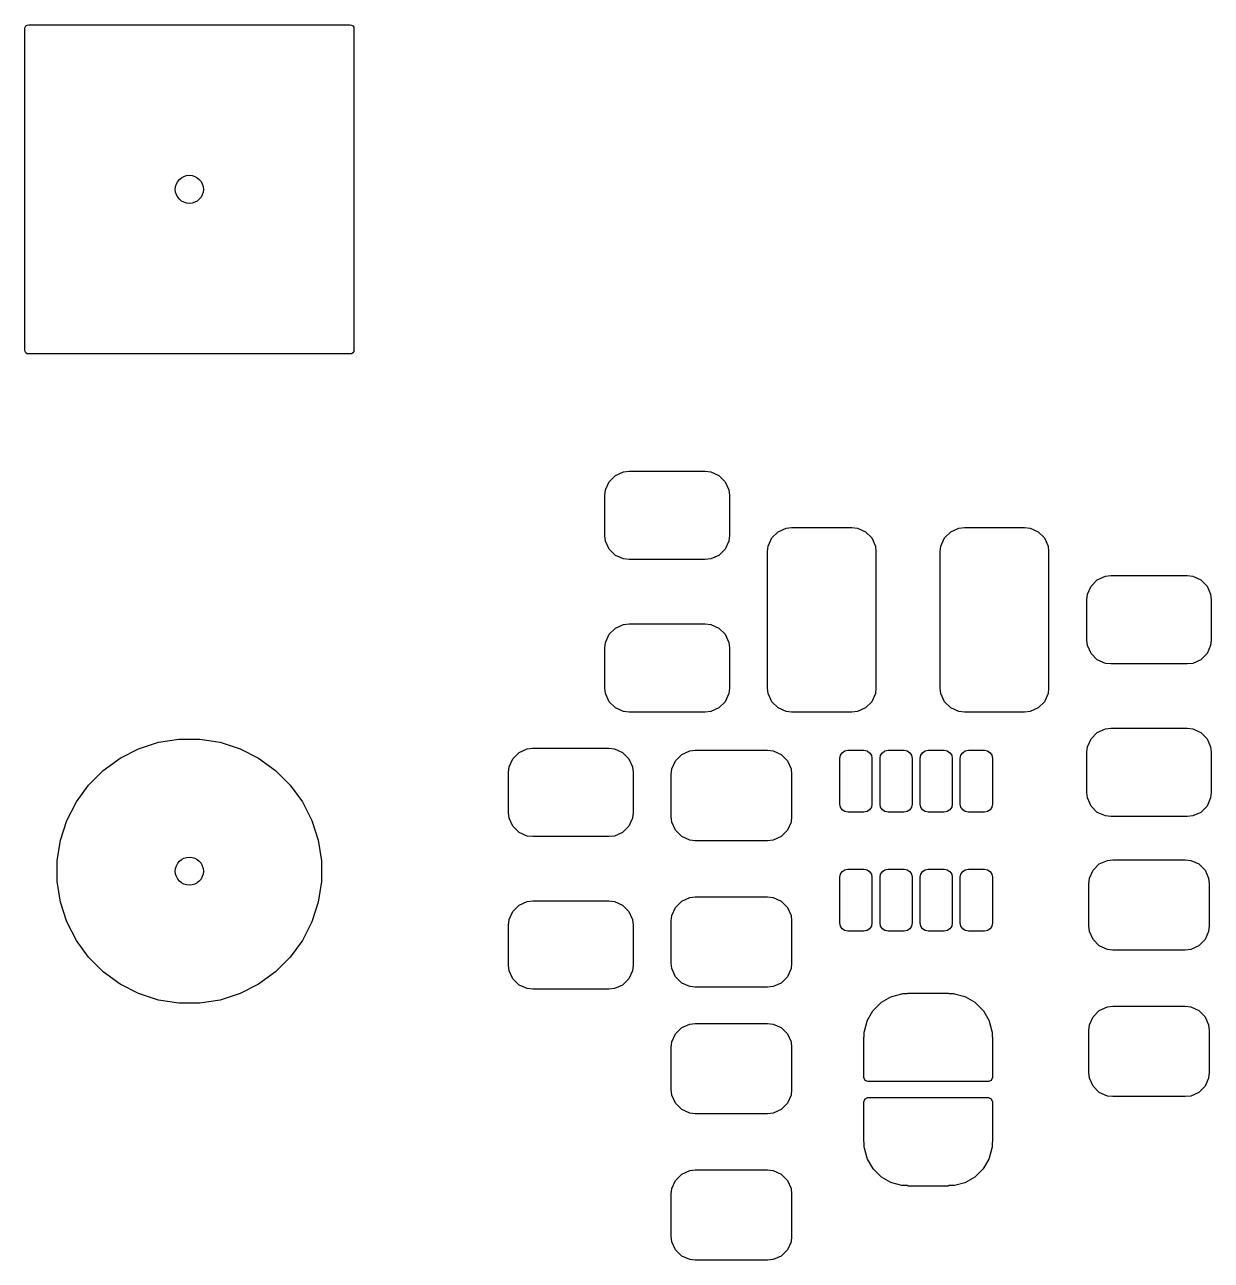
# Model space of a CAD drawing. Header units: inches. Extents: x 0.27 to 5.32, y 0.14 to 3.22.
# Drawn here: x 2.116 to 2.697, y 2.594 to 3.2 of the extents above; entities that cross this region are included whole.
import ezdxf

# ---------------------------------------------------------------- set-up
doc = ezdxf.new("R2010")
doc.units = ezdxf.units.IN
doc.header["$MEASUREMENT"] = 0
doc.layers.add('BLACK', color=250, linetype='CONTINUOUS')

msp = doc.modelspace()

# ---------------------------------------------------------------- linework, layer by layer
at = {"layer": 'BLACK', "linetype": 'CONTINUOUS'}
for p, q in [((2.11559, 3.19787), (2.11574, 3.19863)), ((2.11574, 3.19863), (2.11617, 3.19927)), ((2.11617, 3.19927), (2.11681, 3.19969)), ((2.11681, 3.19969), (2.11756, 3.19984)), ((2.11756, 3.19984), (2.27504, 3.19984)), ((2.27504, 3.19984), (2.27579, 3.19969)), ((2.27579, 3.19969), (2.27643, 3.19927)), ((2.27643, 3.19927), (2.27686, 3.19863)), ((2.27686, 3.19863), (2.27701, 3.19787)), ((2.11559, 3.04039), (2.11559, 3.19787)), ((2.27701, 3.19787), (2.27701, 3.04039)), ((2.11574, 3.03964), (2.11559, 3.04039)), ((2.11617, 3.039), (2.11574, 3.03964)), ((2.11681, 3.03858), (2.11617, 3.039)), ((2.11756, 3.03843), (2.11681, 3.03858)), ((2.27504, 3.03843), (2.11756, 3.03843)), ((2.27579, 3.03858), (2.27504, 3.03843)), ((2.27643, 3.039), (2.27579, 3.03858)), ((2.27686, 3.03964), (2.27643, 3.039)), ((2.27701, 3.04039), (2.27686, 3.03964)), ((2.40518, 2.97888), (2.40915, 2.98063)), ((2.40915, 2.98063), (2.41185, 2.98094)), ((2.41185, 2.98094), (2.44925, 2.98094)), ((2.44925, 2.98094), (2.45196, 2.98063)), ((2.45196, 2.98063), (2.45593, 2.97888)), ((2.40035, 2.97184), (2.40211, 2.97581)), ((2.40211, 2.97581), (2.40518, 2.97888)), ((2.45593, 2.97888), (2.459, 2.97581)), ((2.459, 2.97581), (2.46075, 2.97184)), ((2.40004, 2.96913), (2.40035, 2.97184)), ((2.40004, 2.94945), (2.40004, 2.96913)), ((2.46075, 2.97184), (2.46106, 2.96913)), ((2.46106, 2.96913), (2.46106, 2.94945)), ((2.48183, 2.94825), (2.4849, 2.95132)), ((2.4849, 2.95132), (2.48887, 2.95307)), ((2.48887, 2.95307), (2.49157, 2.95339)), ((2.49157, 2.95339), (2.5211, 2.95339)), ((2.5211, 2.95339), (2.52381, 2.95307)), ((2.52381, 2.95307), (2.52778, 2.95132)), ((2.52778, 2.95132), (2.53085, 2.94825)), ((2.56648, 2.94825), (2.56955, 2.95132)), ((2.56955, 2.95132), (2.57352, 2.95307)), ((2.57352, 2.95307), (2.57622, 2.95339)), ((2.57622, 2.95339), (2.60575, 2.95339)), ((2.60575, 2.95339), (2.60845, 2.95307)), ((2.60845, 2.95307), (2.61242, 2.95132)), ((2.61242, 2.95132), (2.61549, 2.94825)), ((2.40035, 2.94674), (2.40004, 2.94945)), ((2.40211, 2.94277), (2.40035, 2.94674)), ((2.46075, 2.94674), (2.459, 2.94277)), ((2.46106, 2.94945), (2.46075, 2.94674)), ((2.47976, 2.94157), (2.48008, 2.94428)), ((2.48008, 2.94428), (2.48183, 2.94825)), ((2.53085, 2.94825), (2.5326, 2.94428)), ((2.5326, 2.94428), (2.53291, 2.94157)), ((2.56441, 2.94157), (2.56472, 2.94428)), ((2.56472, 2.94428), (2.56648, 2.94825)), ((2.61549, 2.94825), (2.61725, 2.94428)), ((2.61725, 2.94428), (2.61756, 2.94157)), ((2.40518, 2.9397), (2.40211, 2.94277)), ((2.40915, 2.93795), (2.40518, 2.9397)), ((2.41185, 2.93764), (2.40915, 2.93795)), ((2.45196, 2.93795), (2.44925, 2.93764)), ((2.45593, 2.9397), (2.45196, 2.93795)), ((2.459, 2.94277), (2.45593, 2.9397)), ((2.47976, 2.87465), (2.47976, 2.94157)), ((2.53291, 2.94157), (2.53291, 2.87465)), ((2.56441, 2.87465), (2.56441, 2.94157)), ((2.61756, 2.94157), (2.61756, 2.87465)), ((2.44925, 2.93764), (2.41185, 2.93764)), ((2.63833, 2.92463), (2.6414, 2.9277)), ((2.6414, 2.9277), (2.64537, 2.92945)), ((2.64537, 2.92945), (2.64807, 2.92976)), ((2.64807, 2.92976), (2.68547, 2.92976)), ((2.68547, 2.92976), (2.68818, 2.92945)), ((2.68818, 2.92945), (2.69215, 2.9277)), ((2.69215, 2.9277), (2.69522, 2.92463)), ((2.63626, 2.91795), (2.63657, 2.92066)), ((2.63657, 2.92066), (2.63833, 2.92463)), ((2.69522, 2.92463), (2.69697, 2.92066)), ((2.69697, 2.92066), (2.69728, 2.91795)), ((2.63626, 2.89827), (2.63626, 2.91795)), ((2.69728, 2.91795), (2.69728, 2.89827)), ((2.40211, 2.90101), (2.40518, 2.90407)), ((2.40518, 2.90407), (2.40915, 2.90583)), ((2.40915, 2.90583), (2.41185, 2.90614)), ((2.41185, 2.90614), (2.44925, 2.90614)), ((2.44925, 2.90614), (2.45196, 2.90583)), ((2.45196, 2.90583), (2.45593, 2.90407)), ((2.45593, 2.90407), (2.459, 2.90101)), ((2.40004, 2.89433), (2.40035, 2.89703)), ((2.40035, 2.89703), (2.40211, 2.90101)), ((2.459, 2.90101), (2.46075, 2.89703)), ((2.46075, 2.89703), (2.46106, 2.89433)), ((2.63657, 2.89556), (2.63626, 2.89827)), ((2.63833, 2.89159), (2.63657, 2.89556)), ((2.69697, 2.89556), (2.69522, 2.89159)), ((2.69728, 2.89827), (2.69697, 2.89556)), ((2.40004, 2.87465), (2.40004, 2.89433)), ((2.46106, 2.89433), (2.46106, 2.87465)), ((2.6414, 2.88852), (2.63833, 2.89159)), ((2.69522, 2.89159), (2.69215, 2.88852)), ((2.64537, 2.88677), (2.6414, 2.88852)), ((2.64807, 2.88646), (2.64537, 2.88677)), ((2.68547, 2.88646), (2.64807, 2.88646)), ((2.68818, 2.88677), (2.68547, 2.88646)), ((2.69215, 2.88852), (2.68818, 2.88677)), ((2.40035, 2.87194), (2.40004, 2.87465)), ((2.40211, 2.86797), (2.40035, 2.87194)), ((2.46075, 2.87194), (2.459, 2.86797)), ((2.46106, 2.87465), (2.46075, 2.87194)), ((2.48008, 2.87194), (2.47976, 2.87465)), ((2.48183, 2.86797), (2.48008, 2.87194)), ((2.5326, 2.87194), (2.53085, 2.86797)), ((2.53291, 2.87465), (2.5326, 2.87194)), ((2.56472, 2.87194), (2.56441, 2.87465)), ((2.56648, 2.86797), (2.56472, 2.87194)), ((2.61725, 2.87194), (2.61549, 2.86797)), ((2.61756, 2.87465), (2.61725, 2.87194)), ((2.40518, 2.8649), (2.40211, 2.86797)), ((2.459, 2.86797), (2.45593, 2.8649)), ((2.4849, 2.8649), (2.48183, 2.86797)), ((2.53085, 2.86797), (2.52778, 2.8649)), ((2.56955, 2.8649), (2.56648, 2.86797)), ((2.61549, 2.86797), (2.61242, 2.8649)), ((2.40915, 2.86315), (2.40518, 2.8649)), ((2.41185, 2.86283), (2.40915, 2.86315)), ((2.44925, 2.86283), (2.41185, 2.86283)), ((2.45196, 2.86315), (2.44925, 2.86283)), ((2.45593, 2.8649), (2.45196, 2.86315)), ((2.48887, 2.86315), (2.4849, 2.8649)), ((2.49157, 2.86283), (2.48887, 2.86315)), ((2.5211, 2.86283), (2.49157, 2.86283)), ((2.52381, 2.86315), (2.5211, 2.86283)), ((2.52778, 2.8649), (2.52381, 2.86315)), ((2.57352, 2.86315), (2.56955, 2.8649)), ((2.57622, 2.86283), (2.57352, 2.86315)), ((2.60575, 2.86283), (2.57622, 2.86283)), ((2.60845, 2.86315), (2.60575, 2.86283)), ((2.61242, 2.8649), (2.60845, 2.86315)), ((2.63833, 2.84982), (2.6414, 2.85289)), ((2.6414, 2.85289), (2.64537, 2.85465)), ((2.64537, 2.85465), (2.64807, 2.85496)), ((2.64807, 2.85496), (2.68547, 2.85496)), ((2.68547, 2.85496), (2.68818, 2.85465)), ((2.68818, 2.85465), (2.69215, 2.85289)), ((2.69215, 2.85289), (2.69522, 2.84982)), ((2.17144, 2.8449), (2.18113, 2.84805)), ((2.18113, 2.84805), (2.1912, 2.84964)), ((2.1912, 2.84964), (2.2014, 2.84964)), ((2.2014, 2.84964), (2.21146, 2.84805)), ((2.21146, 2.84805), (2.22116, 2.8449)), ((2.63657, 2.84585), (2.63833, 2.84982)), ((2.69522, 2.84982), (2.69697, 2.84585)), ((2.16236, 2.84027), (2.17144, 2.8449)), ((2.22116, 2.8449), (2.23024, 2.84027)), ((2.35486, 2.83998), (2.35793, 2.84305)), ((2.35793, 2.84305), (2.3619, 2.8448)), ((2.3619, 2.8448), (2.36461, 2.84512)), ((2.36461, 2.84512), (2.40201, 2.84512)), ((2.40201, 2.84512), (2.40471, 2.8448)), ((2.40471, 2.8448), (2.40868, 2.84305)), ((2.40868, 2.84305), (2.41175, 2.83998)), ((2.43459, 2.839), (2.43766, 2.84207)), ((2.43766, 2.84207), (2.44163, 2.84382)), ((2.44163, 2.84382), (2.44433, 2.84413)), ((2.44433, 2.84413), (2.47976, 2.84413)), ((2.47976, 2.84413), (2.48247, 2.84382)), ((2.48247, 2.84382), (2.48644, 2.84207)), ((2.48644, 2.84207), (2.48951, 2.839)), ((2.5152, 2.8402), (2.5155, 2.8417)), ((2.5155, 2.8417), (2.51635, 2.84298)), ((2.51635, 2.84298), (2.51763, 2.84383)), ((2.51763, 2.84383), (2.51913, 2.84413)), ((2.51913, 2.84413), (2.52701, 2.84413)), ((2.52701, 2.84413), (2.52851, 2.84383)), ((2.52851, 2.84383), (2.52979, 2.84298)), ((2.52979, 2.84298), (2.53065, 2.8417)), ((2.53065, 2.8417), (2.53094, 2.8402)), ((2.53488, 2.8402), (2.53518, 2.8417)), ((2.53518, 2.8417), (2.53604, 2.84298)), ((2.53604, 2.84298), (2.53731, 2.84383)), ((2.53731, 2.84383), (2.53882, 2.84413)), ((2.53882, 2.84413), (2.54669, 2.84413)), ((2.54669, 2.84413), (2.5482, 2.84383)), ((2.5482, 2.84383), (2.54948, 2.84298)), ((2.54948, 2.84298), (2.55033, 2.8417)), ((2.55033, 2.8417), (2.55063, 2.8402)), ((2.55457, 2.8402), (2.55487, 2.8417)), ((2.55487, 2.8417), (2.55572, 2.84298)), ((2.55572, 2.84298), (2.557, 2.84383)), ((2.557, 2.84383), (2.5585, 2.84413)), ((2.5585, 2.84413), (2.56638, 2.84413)), ((2.56638, 2.84413), (2.56788, 2.84383)), ((2.56788, 2.84383), (2.56916, 2.84298)), ((2.56916, 2.84298), (2.57002, 2.8417)), ((2.57002, 2.8417), (2.57031, 2.8402)), ((2.57425, 2.8402), (2.57455, 2.8417)), ((2.57455, 2.8417), (2.57541, 2.84298)), ((2.57541, 2.84298), (2.57668, 2.84383)), ((2.57668, 2.84383), (2.57819, 2.84413)), ((2.57819, 2.84413), (2.58606, 2.84413)), ((2.58606, 2.84413), (2.58757, 2.84383)), ((2.58757, 2.84383), (2.58885, 2.84298)), ((2.58885, 2.84298), (2.5897, 2.8417)), ((2.5897, 2.8417), (2.59, 2.8402)), ((2.63626, 2.84315), (2.63657, 2.84585)), ((2.63626, 2.82346), (2.63626, 2.84315)), ((2.69697, 2.84585), (2.69728, 2.84315)), ((2.69728, 2.84315), (2.69728, 2.82346)), ((2.15411, 2.83428), (2.16236, 2.84027)), ((2.23024, 2.84027), (2.23849, 2.83428)), ((2.3528, 2.83331), (2.35311, 2.83601)), ((2.35311, 2.83601), (2.35486, 2.83998)), ((2.41175, 2.83998), (2.41351, 2.83601)), ((2.41351, 2.83601), (2.41382, 2.83331)), ((2.43252, 2.83232), (2.43283, 2.83503)), ((2.43283, 2.83503), (2.43459, 2.839)), ((2.48951, 2.839), (2.49126, 2.83503)), ((2.49126, 2.83503), (2.49157, 2.83232)), ((2.5152, 2.81776), (2.5152, 2.8402)), ((2.53094, 2.8402), (2.53094, 2.81776)), ((2.53488, 2.81776), (2.53488, 2.8402)), ((2.55063, 2.8402), (2.55063, 2.81776)), ((2.55457, 2.81776), (2.55457, 2.8402)), ((2.57031, 2.8402), (2.57031, 2.81776)), ((2.57425, 2.81776), (2.57425, 2.8402)), ((2.59, 2.8402), (2.59, 2.81776)), ((2.1469, 2.82707), (2.15411, 2.83428)), ((2.23849, 2.83428), (2.2457, 2.82707)), ((2.3528, 2.81362), (2.3528, 2.83331)), ((2.41382, 2.83331), (2.41382, 2.81362)), ((2.43252, 2.81165), (2.43252, 2.83232)), ((2.49157, 2.83232), (2.49157, 2.81165)), ((2.14091, 2.81882), (2.1469, 2.82707)), ((2.2457, 2.82707), (2.25169, 2.81882)), ((2.63657, 2.82076), (2.63626, 2.82346)), ((2.69728, 2.82346), (2.69697, 2.82076)), ((2.13628, 2.80974), (2.14091, 2.81882)), ((2.25169, 2.81882), (2.25631, 2.80974)), ((2.5155, 2.81625), (2.5152, 2.81776)), ((2.53094, 2.81776), (2.53065, 2.81625)), ((2.53518, 2.81625), (2.53488, 2.81776)), ((2.55063, 2.81776), (2.55033, 2.81625)), ((2.55487, 2.81625), (2.55457, 2.81776)), ((2.57031, 2.81776), (2.57002, 2.81625)), ((2.57455, 2.81625), (2.57425, 2.81776)), ((2.59, 2.81776), (2.5897, 2.81625)), ((2.63833, 2.81679), (2.63657, 2.82076)), ((2.6414, 2.81372), (2.63833, 2.81679)), ((2.69522, 2.81679), (2.69215, 2.81372)), ((2.69697, 2.82076), (2.69522, 2.81679)), ((2.35311, 2.81092), (2.3528, 2.81362)), ((2.35486, 2.80695), (2.35311, 2.81092)), ((2.41351, 2.81092), (2.41175, 2.80695)), ((2.41382, 2.81362), (2.41351, 2.81092)), ((2.43283, 2.80895), (2.43252, 2.81165)), ((2.49157, 2.81165), (2.49126, 2.80895)), ((2.51635, 2.81497), (2.5155, 2.81625)), ((2.51763, 2.81412), (2.51635, 2.81497)), ((2.51913, 2.81382), (2.51763, 2.81412)), ((2.52701, 2.81382), (2.51913, 2.81382)), ((2.52851, 2.81412), (2.52701, 2.81382)), ((2.52979, 2.81497), (2.52851, 2.81412)), ((2.53065, 2.81625), (2.52979, 2.81497)), ((2.53604, 2.81497), (2.53518, 2.81625)), ((2.53731, 2.81412), (2.53604, 2.81497)), ((2.53882, 2.81382), (2.53731, 2.81412)), ((2.54669, 2.81382), (2.53882, 2.81382)), ((2.5482, 2.81412), (2.54669, 2.81382)), ((2.54948, 2.81497), (2.5482, 2.81412)), ((2.55033, 2.81625), (2.54948, 2.81497)), ((2.55572, 2.81497), (2.55487, 2.81625)), ((2.557, 2.81412), (2.55572, 2.81497)), ((2.5585, 2.81382), (2.557, 2.81412)), ((2.56638, 2.81382), (2.5585, 2.81382)), ((2.56788, 2.81412), (2.56638, 2.81382)), ((2.56916, 2.81497), (2.56788, 2.81412)), ((2.57002, 2.81625), (2.56916, 2.81497)), ((2.57541, 2.81497), (2.57455, 2.81625)), ((2.57668, 2.81412), (2.57541, 2.81497)), ((2.57819, 2.81382), (2.57668, 2.81412)), ((2.58606, 2.81382), (2.57819, 2.81382)), ((2.58757, 2.81412), (2.58606, 2.81382)), ((2.58885, 2.81497), (2.58757, 2.81412)), ((2.5897, 2.81625), (2.58885, 2.81497)), ((2.64537, 2.81197), (2.6414, 2.81372)), ((2.64807, 2.81165), (2.64537, 2.81197)), ((2.68547, 2.81165), (2.64807, 2.81165)), ((2.68818, 2.81197), (2.68547, 2.81165)), ((2.69215, 2.81372), (2.68818, 2.81197)), ((2.13313, 2.80005), (2.13628, 2.80974)), ((2.25631, 2.80974), (2.25946, 2.80005)), ((2.35793, 2.80388), (2.35486, 2.80695)), ((2.41175, 2.80695), (2.40868, 2.80388)), ((2.43459, 2.80498), (2.43283, 2.80895)), ((2.43766, 2.80191), (2.43459, 2.80498)), ((2.48951, 2.80498), (2.48644, 2.80191)), ((2.49126, 2.80895), (2.48951, 2.80498)), ((2.13154, 2.78998), (2.13313, 2.80005)), ((2.25946, 2.80005), (2.26106, 2.78998)), ((2.3619, 2.80212), (2.35793, 2.80388)), ((2.36461, 2.80181), (2.3619, 2.80212)), ((2.40201, 2.80181), (2.36461, 2.80181)), ((2.40471, 2.80212), (2.40201, 2.80181)), ((2.40868, 2.80388), (2.40471, 2.80212)), ((2.44163, 2.80016), (2.43766, 2.80191)), ((2.44433, 2.79984), (2.44163, 2.80016)), ((2.47976, 2.79984), (2.44433, 2.79984)), ((2.48247, 2.80016), (2.47976, 2.79984)), ((2.48644, 2.80191), (2.48247, 2.80016)), ((2.13154, 2.77979), (2.13154, 2.78998)), ((2.26106, 2.78998), (2.26106, 2.77979)), ((2.63931, 2.78536), (2.64238, 2.78843)), ((2.64238, 2.78843), (2.64635, 2.79018)), ((2.64635, 2.79018), (2.64906, 2.79049)), ((2.64906, 2.79049), (2.68449, 2.79049)), ((2.68449, 2.79049), (2.68719, 2.79018)), ((2.68719, 2.79018), (2.69116, 2.78843)), ((2.69116, 2.78843), (2.69423, 2.78536)), ((2.5152, 2.78193), (2.5155, 2.78344)), ((2.5152, 2.75949), (2.5152, 2.78193)), ((2.5155, 2.78344), (2.51635, 2.78471)), ((2.51635, 2.78471), (2.51763, 2.78557)), ((2.51763, 2.78557), (2.51913, 2.78587)), ((2.51913, 2.78587), (2.52701, 2.78587)), ((2.52701, 2.78587), (2.52851, 2.78557)), ((2.52851, 2.78557), (2.52979, 2.78471)), ((2.52979, 2.78471), (2.53065, 2.78344)), ((2.53065, 2.78344), (2.53094, 2.78193)), ((2.53094, 2.78193), (2.53094, 2.75949)), ((2.53488, 2.78193), (2.53518, 2.78344)), ((2.53488, 2.75949), (2.53488, 2.78193)), ((2.53518, 2.78344), (2.53604, 2.78471)), ((2.53604, 2.78471), (2.53731, 2.78557)), ((2.53731, 2.78557), (2.53882, 2.78587)), ((2.53882, 2.78587), (2.54669, 2.78587)), ((2.54669, 2.78587), (2.5482, 2.78557)), ((2.5482, 2.78557), (2.54948, 2.78471)), ((2.54948, 2.78471), (2.55033, 2.78344)), ((2.55033, 2.78344), (2.55063, 2.78193)), ((2.55063, 2.78193), (2.55063, 2.75949)), ((2.55457, 2.78193), (2.55487, 2.78344)), ((2.55457, 2.75949), (2.55457, 2.78193)), ((2.55487, 2.78344), (2.55572, 2.78471)), ((2.55572, 2.78471), (2.557, 2.78557)), ((2.557, 2.78557), (2.5585, 2.78587)), ((2.5585, 2.78587), (2.56638, 2.78587)), ((2.56638, 2.78587), (2.56788, 2.78557)), ((2.56788, 2.78557), (2.56916, 2.78471)), ((2.56916, 2.78471), (2.57002, 2.78344)), ((2.57002, 2.78344), (2.57031, 2.78193)), ((2.57031, 2.78193), (2.57031, 2.75949)), ((2.57425, 2.78193), (2.57455, 2.78344)), ((2.57425, 2.75949), (2.57425, 2.78193)), ((2.57455, 2.78344), (2.57541, 2.78471)), ((2.57541, 2.78471), (2.57668, 2.78557)), ((2.57668, 2.78557), (2.57819, 2.78587)), ((2.57819, 2.78587), (2.58606, 2.78587)), ((2.58606, 2.78587), (2.58757, 2.78557)), ((2.58757, 2.78557), (2.58885, 2.78471)), ((2.58885, 2.78471), (2.5897, 2.78344)), ((2.5897, 2.78344), (2.59, 2.78193)), ((2.59, 2.78193), (2.59, 2.75949)), ((2.63724, 2.77868), (2.63756, 2.78139)), ((2.63756, 2.78139), (2.63931, 2.78536)), ((2.69423, 2.78536), (2.69599, 2.78139)), ((2.69599, 2.78139), (2.6963, 2.77868)), ((2.13313, 2.76972), (2.13154, 2.77979)), ((2.26106, 2.77979), (2.25946, 2.76972)), ((2.63724, 2.75801), (2.63724, 2.77868)), ((2.6963, 2.77868), (2.6963, 2.75801)), ((2.13628, 2.76002), (2.13313, 2.76972)), ((2.25946, 2.76972), (2.25631, 2.76002)), ((2.35486, 2.76518), (2.35793, 2.76825)), ((2.35793, 2.76825), (2.3619, 2.77)), ((2.3619, 2.77), (2.36461, 2.77031)), ((2.36461, 2.77031), (2.40201, 2.77031)), ((2.40201, 2.77031), (2.40471, 2.77)), ((2.40471, 2.77), (2.40868, 2.76825)), ((2.40868, 2.76825), (2.41175, 2.76518)), ((2.43459, 2.76715), (2.43766, 2.77022)), ((2.43766, 2.77022), (2.44163, 2.77197)), ((2.44163, 2.77197), (2.44433, 2.77228)), ((2.44433, 2.77228), (2.47976, 2.77228)), ((2.47976, 2.77228), (2.48247, 2.77197)), ((2.48247, 2.77197), (2.48644, 2.77022)), ((2.48644, 2.77022), (2.48951, 2.76715)), ((2.35311, 2.76121), (2.35486, 2.76518)), ((2.41175, 2.76518), (2.41351, 2.76121)), ((2.43252, 2.76047), (2.43283, 2.76318)), ((2.43283, 2.76318), (2.43459, 2.76715)), ((2.48951, 2.76715), (2.49126, 2.76318)), ((2.49126, 2.76318), (2.49157, 2.76047)), ((2.14091, 2.75094), (2.13628, 2.76002)), ((2.25631, 2.76002), (2.25169, 2.75094)), ((2.3528, 2.7585), (2.35311, 2.76121)), ((2.3528, 2.73882), (2.3528, 2.7585)), ((2.41351, 2.76121), (2.41382, 2.7585)), ((2.41382, 2.7585), (2.41382, 2.73882)), ((2.43252, 2.7398), (2.43252, 2.76047)), ((2.49157, 2.76047), (2.49157, 2.7398)), ((2.5155, 2.75798), (2.5152, 2.75949)), ((2.51635, 2.7567), (2.5155, 2.75798)), ((2.51763, 2.75585), (2.51635, 2.7567)), ((2.52979, 2.7567), (2.52851, 2.75585)), ((2.53065, 2.75798), (2.52979, 2.7567)), ((2.53094, 2.75949), (2.53065, 2.75798)), ((2.53518, 2.75798), (2.53488, 2.75949)), ((2.53604, 2.7567), (2.53518, 2.75798)), ((2.53731, 2.75585), (2.53604, 2.7567)), ((2.54948, 2.7567), (2.5482, 2.75585)), ((2.55033, 2.75798), (2.54948, 2.7567)), ((2.55063, 2.75949), (2.55033, 2.75798)), ((2.55487, 2.75798), (2.55457, 2.75949)), ((2.55572, 2.7567), (2.55487, 2.75798)), ((2.557, 2.75585), (2.55572, 2.7567)), ((2.56916, 2.7567), (2.56788, 2.75585)), ((2.57002, 2.75798), (2.56916, 2.7567)), ((2.57031, 2.75949), (2.57002, 2.75798)), ((2.57455, 2.75798), (2.57425, 2.75949)), ((2.57541, 2.7567), (2.57455, 2.75798)), ((2.57668, 2.75585), (2.57541, 2.7567)), ((2.58885, 2.7567), (2.58757, 2.75585)), ((2.5897, 2.75798), (2.58885, 2.7567)), ((2.59, 2.75949), (2.5897, 2.75798)), ((2.63756, 2.75531), (2.63724, 2.75801)), ((2.6963, 2.75801), (2.69599, 2.75531)), ((2.1469, 2.74269), (2.14091, 2.75094)), ((2.25169, 2.75094), (2.2457, 2.74269)), ((2.51913, 2.75555), (2.51763, 2.75585)), ((2.52701, 2.75555), (2.51913, 2.75555)), ((2.52851, 2.75585), (2.52701, 2.75555)), ((2.53882, 2.75555), (2.53731, 2.75585)), ((2.54669, 2.75555), (2.53882, 2.75555)), ((2.5482, 2.75585), (2.54669, 2.75555)), ((2.5585, 2.75555), (2.557, 2.75585)), ((2.56638, 2.75555), (2.5585, 2.75555)), ((2.56788, 2.75585), (2.56638, 2.75555)), ((2.57819, 2.75555), (2.57668, 2.75585)), ((2.58606, 2.75555), (2.57819, 2.75555)), ((2.58757, 2.75585), (2.58606, 2.75555)), ((2.63931, 2.75134), (2.63756, 2.75531)), ((2.64238, 2.74827), (2.63931, 2.75134)), ((2.69423, 2.75134), (2.69116, 2.74827)), ((2.69599, 2.75531), (2.69423, 2.75134)), ((2.64635, 2.74651), (2.64238, 2.74827)), ((2.64906, 2.7462), (2.64635, 2.74651)), ((2.68449, 2.7462), (2.64906, 2.7462)), ((2.68719, 2.74651), (2.68449, 2.7462)), ((2.69116, 2.74827), (2.68719, 2.74651)), ((2.15411, 2.73549), (2.1469, 2.74269)), ((2.2457, 2.74269), (2.23849, 2.73549)), ((2.35311, 2.73611), (2.3528, 2.73882)), ((2.41382, 2.73882), (2.41351, 2.73611)), ((2.43283, 2.7371), (2.43252, 2.7398)), ((2.49157, 2.7398), (2.49126, 2.7371)), ((2.16236, 2.72949), (2.15411, 2.73549)), ((2.23849, 2.73549), (2.23024, 2.72949)), ((2.35486, 2.73214), (2.35311, 2.73611)), ((2.35793, 2.72907), (2.35486, 2.73214)), ((2.41175, 2.73214), (2.40868, 2.72907)), ((2.41351, 2.73611), (2.41175, 2.73214)), ((2.43459, 2.73313), (2.43283, 2.7371)), ((2.43766, 2.73006), (2.43459, 2.73313)), ((2.48951, 2.73313), (2.48644, 2.73006)), ((2.49126, 2.7371), (2.48951, 2.73313)), ((2.17144, 2.72487), (2.16236, 2.72949)), ((2.23024, 2.72949), (2.22116, 2.72487)), ((2.3619, 2.72732), (2.35793, 2.72907)), ((2.36461, 2.72701), (2.3619, 2.72732)), ((2.40201, 2.72701), (2.36461, 2.72701)), ((2.40471, 2.72732), (2.40201, 2.72701)), ((2.40868, 2.72907), (2.40471, 2.72732)), ((2.44163, 2.72831), (2.43766, 2.73006)), ((2.44433, 2.72799), (2.44163, 2.72831)), ((2.47976, 2.72799), (2.44433, 2.72799)), ((2.48247, 2.72831), (2.47976, 2.72799)), ((2.48644, 2.73006), (2.48247, 2.72831)), ((2.18113, 2.72172), (2.17144, 2.72487)), ((2.1912, 2.72012), (2.18113, 2.72172)), ((2.2014, 2.72012), (2.1912, 2.72012)), ((2.21146, 2.72172), (2.2014, 2.72012)), ((2.22116, 2.72487), (2.21146, 2.72172)), ((2.53165, 2.71676), (2.53529, 2.72039)), ((2.53529, 2.72039), (2.53569, 2.72071)), ((2.53569, 2.72071), (2.54014, 2.72328)), ((2.54014, 2.72328), (2.54062, 2.72347)), ((2.54062, 2.72347), (2.54558, 2.7248)), ((2.54558, 2.7248), (2.54609, 2.72487)), ((2.54609, 2.72487), (2.54825, 2.72487)), ((2.54825, 2.72487), (2.54866, 2.72504)), ((2.54866, 2.72504), (2.56835, 2.72504)), ((2.56835, 2.72504), (2.56875, 2.72487)), ((2.56875, 2.72487), (2.57092, 2.72487)), ((2.57092, 2.72487), (2.57143, 2.7248)), ((2.57143, 2.7248), (2.57639, 2.72347)), ((2.57639, 2.72347), (2.57686, 2.72328)), ((2.57686, 2.72328), (2.58131, 2.72071)), ((2.58131, 2.72071), (2.58172, 2.72039)), ((2.58172, 2.72039), (2.58536, 2.71676)), ((2.52877, 2.7119), (2.53134, 2.71635)), ((2.53134, 2.71635), (2.53165, 2.71676)), ((2.58536, 2.71676), (2.58567, 2.71635)), ((2.58567, 2.71635), (2.58824, 2.7119)), ((2.63931, 2.71351), (2.64238, 2.71657)), ((2.64238, 2.71657), (2.64635, 2.71833)), ((2.64635, 2.71833), (2.64906, 2.71864)), ((2.64906, 2.71864), (2.68449, 2.71864)), ((2.68449, 2.71864), (2.68719, 2.71833)), ((2.68719, 2.71833), (2.69116, 2.71657)), ((2.69116, 2.71657), (2.69423, 2.71351)), ((2.43459, 2.70514), (2.43766, 2.70821)), ((2.43766, 2.70821), (2.44163, 2.70996)), ((2.44163, 2.70996), (2.44433, 2.71028)), ((2.44433, 2.71028), (2.47976, 2.71028)), ((2.47976, 2.71028), (2.48247, 2.70996)), ((2.48247, 2.70996), (2.48644, 2.70821)), ((2.48644, 2.70821), (2.48951, 2.70514)), ((2.52724, 2.70646), (2.52857, 2.71143)), ((2.52857, 2.71143), (2.52877, 2.7119)), ((2.58824, 2.7119), (2.58843, 2.71143)), ((2.58843, 2.71143), (2.58976, 2.70646)), ((2.63724, 2.70683), (2.63756, 2.70953)), ((2.63756, 2.70953), (2.63931, 2.71351)), ((2.69423, 2.71351), (2.69599, 2.70953)), ((2.69599, 2.70953), (2.6963, 2.70683)), ((2.43283, 2.70117), (2.43459, 2.70514)), ((2.48951, 2.70514), (2.49126, 2.70117)), ((2.52701, 2.70339), (2.52718, 2.70379)), ((2.52701, 2.6837), (2.52701, 2.70339)), ((2.52718, 2.70596), (2.52724, 2.70646)), ((2.52718, 2.70379), (2.52718, 2.70596)), ((2.58976, 2.70646), (2.58983, 2.70596)), ((2.58983, 2.70596), (2.58983, 2.70379)), ((2.58983, 2.70379), (2.59, 2.70339)), ((2.59, 2.70339), (2.59, 2.6837)), ((2.63724, 2.68616), (2.63724, 2.70683)), ((2.6963, 2.70683), (2.6963, 2.68616)), ((2.43252, 2.69846), (2.43283, 2.70117)), ((2.43252, 2.6778), (2.43252, 2.69846)), ((2.49126, 2.70117), (2.49157, 2.69846)), ((2.49157, 2.69846), (2.49157, 2.6778)), ((2.52758, 2.68231), (2.52701, 2.6837)), ((2.59, 2.6837), (2.58942, 2.68231)), ((2.63756, 2.68346), (2.63724, 2.68616)), ((2.63931, 2.67949), (2.63756, 2.68346)), ((2.69599, 2.68346), (2.69423, 2.67949)), ((2.6963, 2.68616), (2.69599, 2.68346)), ((2.43283, 2.67509), (2.43252, 2.6778)), ((2.49157, 2.6778), (2.49126, 2.67509)), ((2.52898, 2.68173), (2.52758, 2.68231)), ((2.58803, 2.68173), (2.52898, 2.68173)), ((2.58942, 2.68231), (2.58803, 2.68173)), ((2.64238, 2.67642), (2.63931, 2.67949)), ((2.69423, 2.67949), (2.69116, 2.67642)), ((2.43459, 2.67112), (2.43283, 2.67509)), ((2.49126, 2.67509), (2.48951, 2.67112)), ((2.52701, 2.67189), (2.52758, 2.67328)), ((2.52701, 2.6522), (2.52701, 2.67189)), ((2.52758, 2.67328), (2.52898, 2.67386)), ((2.52898, 2.67386), (2.58803, 2.67386)), ((2.58803, 2.67386), (2.58942, 2.67328)), ((2.58942, 2.67328), (2.59, 2.67189)), ((2.59, 2.67189), (2.59, 2.6522)), ((2.64635, 2.67466), (2.64238, 2.67642)), ((2.64906, 2.67435), (2.64635, 2.67466)), ((2.68449, 2.67435), (2.64906, 2.67435)), ((2.68719, 2.67466), (2.68449, 2.67435)), ((2.69116, 2.67642), (2.68719, 2.67466)), ((2.43766, 2.66805), (2.43459, 2.67112)), ((2.44163, 2.6663), (2.43766, 2.66805)), ((2.44433, 2.66598), (2.44163, 2.6663)), ((2.47976, 2.66598), (2.44433, 2.66598)), ((2.48247, 2.6663), (2.47976, 2.66598)), ((2.48644, 2.66805), (2.48247, 2.6663)), ((2.48951, 2.67112), (2.48644, 2.66805)), ((2.52718, 2.6518), (2.52701, 2.6522)), ((2.52718, 2.64964), (2.52718, 2.6518)), ((2.52724, 2.64913), (2.52718, 2.64964)), ((2.52857, 2.64416), (2.52724, 2.64913)), ((2.58976, 2.64913), (2.58843, 2.64416)), ((2.58983, 2.64964), (2.58976, 2.64913)), ((2.59, 2.6522), (2.58983, 2.6518)), ((2.58983, 2.6518), (2.58983, 2.64964)), ((2.52877, 2.64369), (2.52857, 2.64416)), ((2.53134, 2.63924), (2.52877, 2.64369)), ((2.58824, 2.64369), (2.58567, 2.63924)), ((2.58843, 2.64416), (2.58824, 2.64369)), ((2.43459, 2.63329), (2.43766, 2.63636)), ((2.43766, 2.63636), (2.44163, 2.63811)), ((2.44163, 2.63811), (2.44433, 2.63843)), ((2.44433, 2.63843), (2.47976, 2.63843)), ((2.47976, 2.63843), (2.48247, 2.63811)), ((2.48247, 2.63811), (2.48644, 2.63636)), ((2.48644, 2.63636), (2.48951, 2.63329)), ((2.53165, 2.63883), (2.53134, 2.63924)), ((2.53529, 2.6352), (2.53165, 2.63883)), ((2.53569, 2.63488), (2.53529, 2.6352)), ((2.54014, 2.63231), (2.53569, 2.63488)), ((2.58131, 2.63488), (2.57686, 2.63231)), ((2.58172, 2.6352), (2.58131, 2.63488)), ((2.58536, 2.63883), (2.58172, 2.6352)), ((2.58567, 2.63924), (2.58536, 2.63883)), ((2.43252, 2.62661), (2.43283, 2.62932)), ((2.43283, 2.62932), (2.43459, 2.63329)), ((2.48951, 2.63329), (2.49126, 2.62932)), ((2.49126, 2.62932), (2.49157, 2.62661)), ((2.54062, 2.63212), (2.54014, 2.63231)), ((2.54558, 2.63079), (2.54062, 2.63212)), ((2.54609, 2.63072), (2.54558, 2.63079)), ((2.54825, 2.63072), (2.54609, 2.63072)), ((2.54866, 2.63055), (2.54825, 2.63072)), ((2.56835, 2.63055), (2.54866, 2.63055)), ((2.56875, 2.63072), (2.56835, 2.63055)), ((2.57092, 2.63072), (2.56875, 2.63072)), ((2.57143, 2.63079), (2.57092, 2.63072)), ((2.57639, 2.63212), (2.57143, 2.63079)), ((2.57686, 2.63231), (2.57639, 2.63212)), ((2.43252, 2.60594), (2.43252, 2.62661)), ((2.49157, 2.62661), (2.49157, 2.60594)), ((2.43283, 2.60324), (2.43252, 2.60594)), ((2.49157, 2.60594), (2.49126, 2.60324)), ((2.43459, 2.59927), (2.43283, 2.60324)), ((2.43766, 2.5962), (2.43459, 2.59927)), ((2.48951, 2.59927), (2.48644, 2.5962)), ((2.49126, 2.60324), (2.48951, 2.59927)), ((2.44163, 2.59445), (2.43766, 2.5962)), ((2.44433, 2.59413), (2.44163, 2.59445)), ((2.47976, 2.59413), (2.44433, 2.59413)), ((2.48247, 2.59445), (2.47976, 2.59413)), ((2.48644, 2.5962), (2.48247, 2.59445))]:
    msp.add_line(p, q, dxfattribs=at)
at = {"layer": 'BLACK'}
for centre in [(2.1963, 3.11913), (2.1963, 2.78488), (2.1963, 2.78488)]:
    msp.add_circle(centre, 0.00689, dxfattribs=at)
at = {"layer": 'WHITE'}
msp.add_circle((2.1963, 3.11913), 0.00689, dxfattribs=at)

doc.saveas('drawing.dxf')
